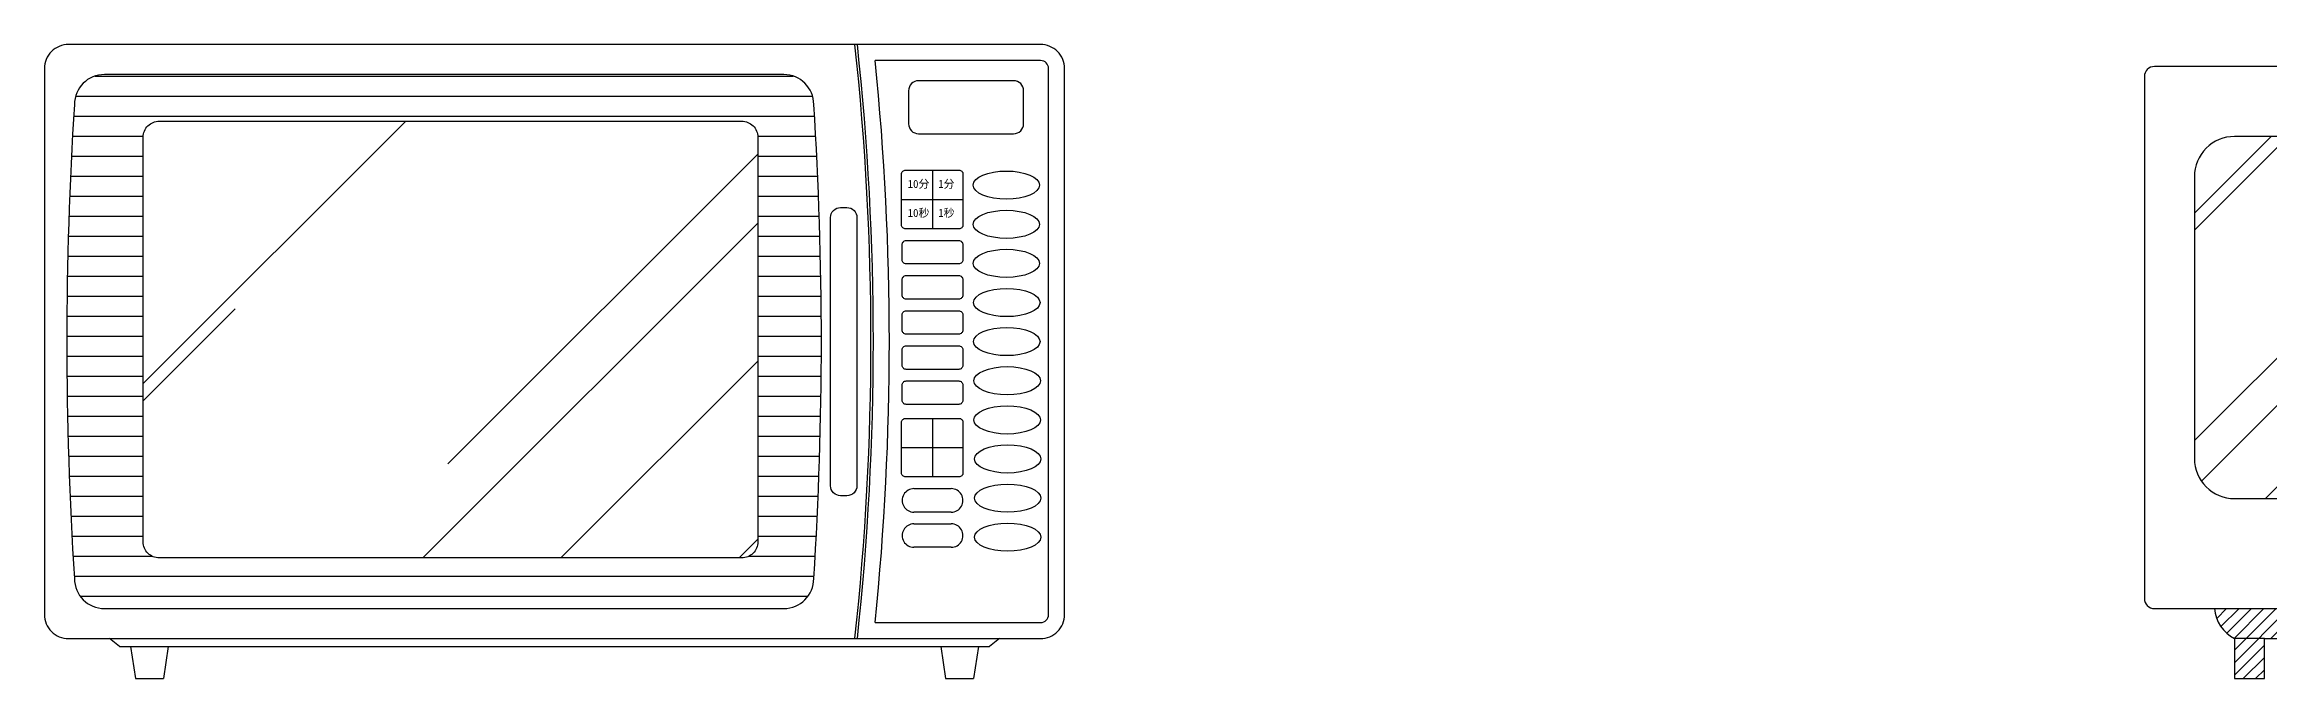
# Model space of a CAD drawing. Header units: millimetres. Extents: x 1738 to 17488, y 11313 to 20600.
# Drawn here: x 4251 to 5363, y 12472 to 12789 of the extents above; entities that cross this region are included whole.
import ezdxf

# ---------------------------------------------------------------- set-up
doc = ezdxf.new("R2010")
doc.units = ezdxf.units.MM
doc.styles.get("Standard").update_dxf_attribs({"font": 'Arial.ttf'})
pattern_1 = [(45, (-56719.124, 2486.162), (-3.09359217, 3.09359217), [])]

# ---------------------------------------------------------------- blocks, each defined once
blk = doc.blocks.new('A$C28AC2ABE')
h = blk.add_hatch()
h.set_pattern_fill('LINE', color=256, scale=80, style=0)
h.set_pattern_definition([(0, (-101580.327, -67816.959), (0, 10), [])])
h.paths.add_polyline_path([(30, 302, 0.376836), (15.1, 288.9, 0.032593), (15.1, 48.1, 0.376836), (30, 35), (369.6, 35, 0.376837), (384.5, 48.1, 0.032592), (384.5, 288.9, 0.376837), (369.6, 302)])
h.paths.add_polyline_path([(348.6, 278.7, -0.414214), (356.6, 270.7), (356.6, 68.3, -0.414214), (348.6, 60.3), (57.4, 60.3, -0.414214), (49.4, 68.3), (49.4, 270.7, -0.414214), (57.4, 278.7)], flags=16)
h = blk.add_hatch()
h.set_pattern_fill('AR-RROOF', color=256, scale=8, angle=45, style=0)
h.set_pattern_definition([(45, (36157.64, -23925.7), (172.4209, 459.7891), [3048, -406.4, 1016, -203.2]), (45, (36276.9, -23662.76), (-334.784, 47.4158), [609.6, -67.056, 1219.2, -152.4]), (45, (36107.35, -23731.73), (650.88896, 843.42565), [1625.6, -284.48, 812.8, -203.2])])
h.paths.add_polyline_path([(356.6, 270.7, 0.414214), (348.6, 278.7), (57.4, 278.7, 0.414214), (49.4, 270.7), (49.4, 68.3, 0.414214), (57.4, 60.3), (348.6, 60.3, 0.414214), (356.6, 68.3)])
for p, q in [((369.6, 302), (30, 302)), ((498, 309), (415.3, 309)), ((502, 32), (502, 305)), ((432, 293.9), (432, 277.4)), ((484.5, 298.9), (437, 298.9)), ((489.5, 277.4), (489.5, 293.9)), ((437, 272.4), (484.5, 272.4)), ((443.9, 254.2), (443.9, 224.8)), ((428.5, 239.5), (459.2, 239.5)), ((443.9, 130.1), (443.9, 100.8)), ((428.5, 115.5), (459.2, 115.5)), ((434.7, 95), (453.3, 95)), ((453.3, 83.2), (434.7, 83.2)), ((434.7, 77.4), (453.3, 77.4)), ((453.3, 65.7), (434.7, 65.7)), ((30, 35), (369.6, 35)), ((415.3, 28), (498, 28)), ((32.5, 20), (477.5, 20)), ((37.5, 16), (32.5, 20)), ((37.5, 16), (67.5, 16)), ((43.1, 16), (45.5, 0)), ((61.9, 16), (59.5, 0)), ((67.5, 16), (442.5, 16)), ((442.5, 16), (472.5, 16)), ((448.1, 16), (450.5, 0)), ((466.9, 16), (464.5, 0)), ((477.5, 20), (472.5, 16)), ((45.5, 0), (59.5, 0)), ((450.5, 0), (464.5, 0))]:
    blk.add_line(p, q)
for points in [[(12, 20), (498, 20, 0.414214), (510, 32), (510, 305, 0.414214), (498, 317), (12, 317, 0.414214), (0, 305), (0, 32, 0.414214)], [(57.4, 278.7), (348.6, 278.7, -0.414214), (356.6, 270.7), (356.6, 68.3, -0.414214), (348.6, 60.3), (57.4, 60.3, -0.414214), (49.4, 68.3), (49.4, 270.7, -0.414214)], [(430.5, 254.2), (457.2, 254.2, -0.414214), (459.2, 252.2), (459.2, 226.8, -0.414214), (457.2, 224.8), (430.5, 224.8, -0.414214), (428.5, 226.8), (428.5, 252.2, -0.414214)], [(398, 235.5), (401.2, 235.5, -0.414214), (406.2, 230.5), (406.2, 96.4, -0.414214), (401.2, 91.4), (398, 91.4, -0.414214), (393, 96.4), (393, 230.5, -0.414214)], [(430.8, 219), (457.1, 219, -0.414214), (459.1, 217), (459.1, 209.3, -0.414214), (457.1, 207.3), (430.8, 207.3, -0.414214), (428.8, 209.3), (428.8, 217, -0.414214)], [(430.8, 201.5), (457.1, 201.5, -0.414214), (459.1, 199.5), (459.1, 191.7, -0.414214), (457.1, 189.7), (430.8, 189.7, -0.414214), (428.8, 191.7), (428.8, 199.5, -0.414214)], [(430.8, 183.9), (457.1, 183.9, -0.414214), (459.1, 181.9), (459.1, 174.2, -0.414214), (457.1, 172.2), (430.8, 172.2, -0.414214), (428.8, 174.2), (428.8, 181.9, -0.414214)], [(430.8, 166.4), (457.1, 166.4, -0.414214), (459.1, 164.4), (459.1, 156.6, -0.414214), (457.1, 154.6), (430.8, 154.6, -0.414214), (428.8, 156.6), (428.8, 164.4, -0.414214)], [(430.8, 148.8), (457.1, 148.8, -0.414214), (459.1, 146.8), (459.1, 139.1, -0.414214), (457.1, 137.1), (430.8, 137.1, -0.414214), (428.8, 139.1), (428.8, 146.8, -0.414214)], [(430.5, 130.1), (457.2, 130.1, -0.414214), (459.2, 128.1), (459.2, 102.8, -0.414214), (457.2, 100.8), (430.5, 100.8, -0.414214), (428.5, 102.8), (428.5, 128.1, -0.414214)]]:
    blk.add_lwpolyline(points, format="xyb", close=True)
for centre, radius, start, end in [((-967.9, 168.5), 1381.1, 353.8327, 6.1673), ((-967.9, 168.5), 1382.3, 353.8327, 6.1673), ((30, 287), 15, 90, 180), ((369.6, 287), 15, 0, 90), ((-967.9, 168.5), 1390.3, 354.1998, 5.8002), ((498, 305), 4, 0, 90), ((437, 293.9), 5, 90, 180), ((484.5, 293.9), 5, 0, 90), ((1860.7, 168.5), 1849.5, 176.3265, 183.6735), ((-1461.2, 168.5), 1849.6, 356.3266, 3.6734), ((437, 277.4), 5, 180, 270), ((484.5, 277.4), 5, 270, 0), ((434.7, 89.1), 5.88, 89.9996, 270.0004), ((453.3, 89.1), 5.88, 269.9996, 90.0004), ((434.7, 71.5), 5.88, 89.9996, 270.0004), ((453.3, 71.5), 5.88, 269.9996, 90.0004), ((30, 50), 15, 180, 270), ((369.6, 50), 15, 270, 0), ((498, 32), 4, 270, 360)]:
    blk.add_arc(centre, radius, start, end)
for centre in [(480.9, 246.7), (480.9, 227.1), (480.9, 227.1), (480.9, 207.6), (481.1, 188), (481.1, 188), (481.1, 168.5), (481.3, 148.9), (481.3, 148.9), (481.3, 129.3), (481.5, 109.8), (481.5, 109.8), (481.5, 90.2), (481.5, 70.7)]:
    blk.add_ellipse(centre, major_axis=(-16.6, 0), ratio=0.424478)
at = {"char_height": 4, "width": 12.066, "attachment_point": 1}
for s, insert in [('\\f黑体|b0|i0|c134|p2;10分', (431.5, 249.3)), ('\\f黑体|b0|i0|c134|p2;1分', (446.8, 249.3)), ('\\f黑体|b0|i0|c134|p2;10秒', (431.5, 234.8)), ('\\f黑体|b0|i0|c134|p2;1秒', (446.8, 234.8))]:
    blk.add_mtext(s, dxfattribs=dict(at, insert=insert))
blk = doc.blocks.new('A$C19914015')
at = {"ltscale": 1000}
h = blk.add_hatch(dxfattribs=at)
h.set_pattern_fill('AR-RROOF', color=256, scale=15, angle=90, style=0)
h.set_pattern_definition([(90, (-52176.816, 5086.802), (-15, 33), [225, -30, 75, -15]), (90, (-52184.316, 5106.752), (-19.95, -15), [45, -4.95, 90, -11.25]), (90, (-52189.566, 5094.302), (-10.05, 78), [120, -21, 60, -15])])
h.paths.add_polyline_path([(370, 50.5, 0.414214), (375, 45.5, 0.414214), (380, 50.5), (380, 290.5, 0.414214), (375, 295.5, 0.414214), (370, 290.5)])
h = blk.add_hatch(dxfattribs=at)
h.set_pattern_fill('AR-RROOF', color=256, scale=120, angle=45, style=0)
h.set_pattern_definition([(45, (-52176.82, 5086.8), (101.82338, 271.529), [1800, -240, 600, -120]), (45, (-52106.39, 5242.08), (-197.70706, 28.00143), [360, -39.6, 720, -90]), (45, (-52206.515, 5201.35), (384.38325, 498.08602), [960, -168, 480, -120])])
h.paths.add_polyline_path([(370, 271), (45, 271, 0.414214), (25, 251), (25, 110, 0.414214), (45, 90), (258.4, 90, -0.123573), (267.9, 87.6), (296.3, 72.4, 0.123573), (305.8, 70), (370, 70)])
h.paths.add_polyline_path([(400, 271), (380, 271), (380, 70), (400, 70)])
h = blk.add_hatch(dxfattribs=at)
h.set_pattern_fill('ANSI31', color=256, scale=35, style=0)
h.set_pattern_definition(pattern_1)
h.paths.add_polyline_path([(400, 70), (484, 70, 0.414214), (504, 90), (504, 251, 0.414214), (484, 271), (400, 271)])
h.paths.add_polyline_path([(461.2, 167.7), (461.2, 178.9), (485.2, 178.9), (485.2, 167.7)], flags=16)
h.paths.add_polyline_path([(492, 108.2), (462, 108.2), (462, 122.2), (492, 122.2)], flags=16)
h.paths.add_polyline_path([(452, 137.2), (432.1, 137.2), (436.1, 149.2), (452, 149.2)], flags=16)
h.paths.add_polyline_path([(492, 81.7), (462, 81.7), (462, 95.7), (492, 95.7)], flags=16)
h.paths.add_polyline_path([(442, 108.2), (412, 108.2), (412, 122.2), (442, 122.2)], flags=16)
h.paths.add_polyline_path([(432, 149.2), (428, 137.2), (412, 137.2), (412, 149.2)], flags=16)
h.paths.add_polyline_path([(492, 206.8), (477, 206.8), (477, 219.8), (492, 219.8)], flags=16)
h.paths.add_polyline_path([(459.5, 206.8), (444.5, 206.8), (444.5, 219.8), (459.5, 219.8)], flags=16)
h.paths.add_polyline_path([(442, 81.7), (412, 81.7), (412, 95.7), (442, 95.7)], flags=16)
h.paths.add_polyline_path([(482, 232.1), (422, 232.1), (422, 262.1), (482, 262.1)], flags=16)
h.paths.add_polyline_path([(427, 206.8), (412, 206.8), (412, 219.8), (427, 219.8)], flags=16)
h = blk.add_hatch(dxfattribs=at)
h.set_pattern_fill('ANSI31', color=256, scale=35, style=0)
h.set_pattern_definition(pattern_1)
h.paths.add_polyline_path([(35, 35, 0.252788), (45, 20), (60, 20), (70, 20), (70, 25), (440, 25), (440, 20), (450, 20), (465, 20, 0.210487), (475, 35)])
h.paths.add_polyline_path([(450, 20), (450, 0), (465, 0), (465, 20)])
h.paths.add_polyline_path([(45, 0), (60, 0), (60, 20), (45, 20)])
for p, q in [((400, 306), (400, 35)), ((432, 149.2), (428, 137.2)), ((60, 20), (45, 20)), ((450, 20), (465, 20))]:
    blk.add_line(p, q, dxfattribs=at)
for points in [[(5, 35), (505, 35, 0.414214), (510, 40), (510, 301, 0.414214), (505, 306), (5, 306, 0.414214), (0, 301), (0, 40, 0.414214)], [(375, 45.5), (375, 45.5, 0.414214), (380, 50.5), (380, 290.5, 0.414214), (375, 295.5), (375, 295.5, 0.414214), (370, 290.5), (370, 50.5, 0.414214)], [(481.2, 167.7), (465.2, 167.7, -0.414214), (461.2, 171.7), (461.2, 174.9, -0.414214), (465.2, 178.9), (481.2, 178.9, -0.414214), (485.2, 174.9), (485.2, 171.7, -0.414214)], [(417, 108.2), (437, 108.2, 0.414214), (442, 113.2), (442, 117.2, 0.414214), (437, 122.2), (417, 122.2, 0.414214), (412, 117.2), (412, 113.2, 0.414214)], [(487, 108.2), (467, 108.2, -0.414214), (462, 113.2), (462, 117.2, -0.414214), (467, 122.2), (487, 122.2, -0.414214), (492, 117.2), (492, 113.2, -0.414214)], [(417, 81.7), (437, 81.7, 0.414214), (442, 86.7), (442, 90.7, 0.414214), (437, 95.7), (417, 95.7, 0.414214), (412, 90.7), (412, 86.7, 0.414214)], [(487, 81.7), (467, 81.7, -0.414214), (462, 86.7), (462, 90.7, -0.414214), (467, 95.7), (487, 95.7, -0.414214), (492, 90.7), (492, 86.7, -0.414214)]]:
    blk.add_lwpolyline(points, format="xyb", close=True, dxfattribs=at)
for points in [[(370, 271), (45, 271, 0.414214), (25, 251), (25, 110, 0.414214), (45, 90), (258.4, 90, -0.123573), (267.9, 87.6), (296.3, 72.4, 0.123573), (305.8, 70), (370, 70)], [(380, 70), (484, 70, 0.414214), (504, 90), (504, 251, 0.414214), (484, 271), (380, 271)], [(432, 149.2), (417, 149.2, 0.414214), (412, 144.2), (412, 142.2, 0.414214), (417, 137.2), (428, 137.2)], [(436.1, 149.2), (432.1, 137.2), (447, 137.2, 0.414214), (452, 142.2), (452, 144.2, 0.414214), (447, 149.2), (436.1, 149.2)], [(35, 35, 0.252788), (45, 20), (45, 0), (60, 0), (60, 20), (70, 20), (70, 25), (440, 25), (440, 20), (450, 20), (450, 20), (450, 0), (465, 0), (465, 20, 0.210487), (475, 35)]]:
    blk.add_lwpolyline(points, format="xyb", dxfattribs=at)
for points in [[(422, 232.1), (482, 232.1), (482, 262.1), (422, 262.1)], [(412, 206.8), (427, 206.8), (427, 219.8), (412, 219.8)], [(459.5, 206.8), (444.5, 206.8), (444.5, 219.8), (459.5, 219.8)], [(492, 206.8), (477, 206.8), (477, 219.8), (492, 219.8)], [(412, 160.5), (492, 160.5), (492, 200.5), (412, 200.5)]]:
    blk.add_lwpolyline(points, close=True, dxfattribs=at)

msp = doc.modelspace()

# ---------------------------------------------------------------- block references
for name, p in [('A$C28AC2ABE', (4251, 12471.8)), ('A$C19914015', (5300.8, 12471.8))]:
    msp.add_blockref(name, p)

doc.saveas('drawing.dxf')
